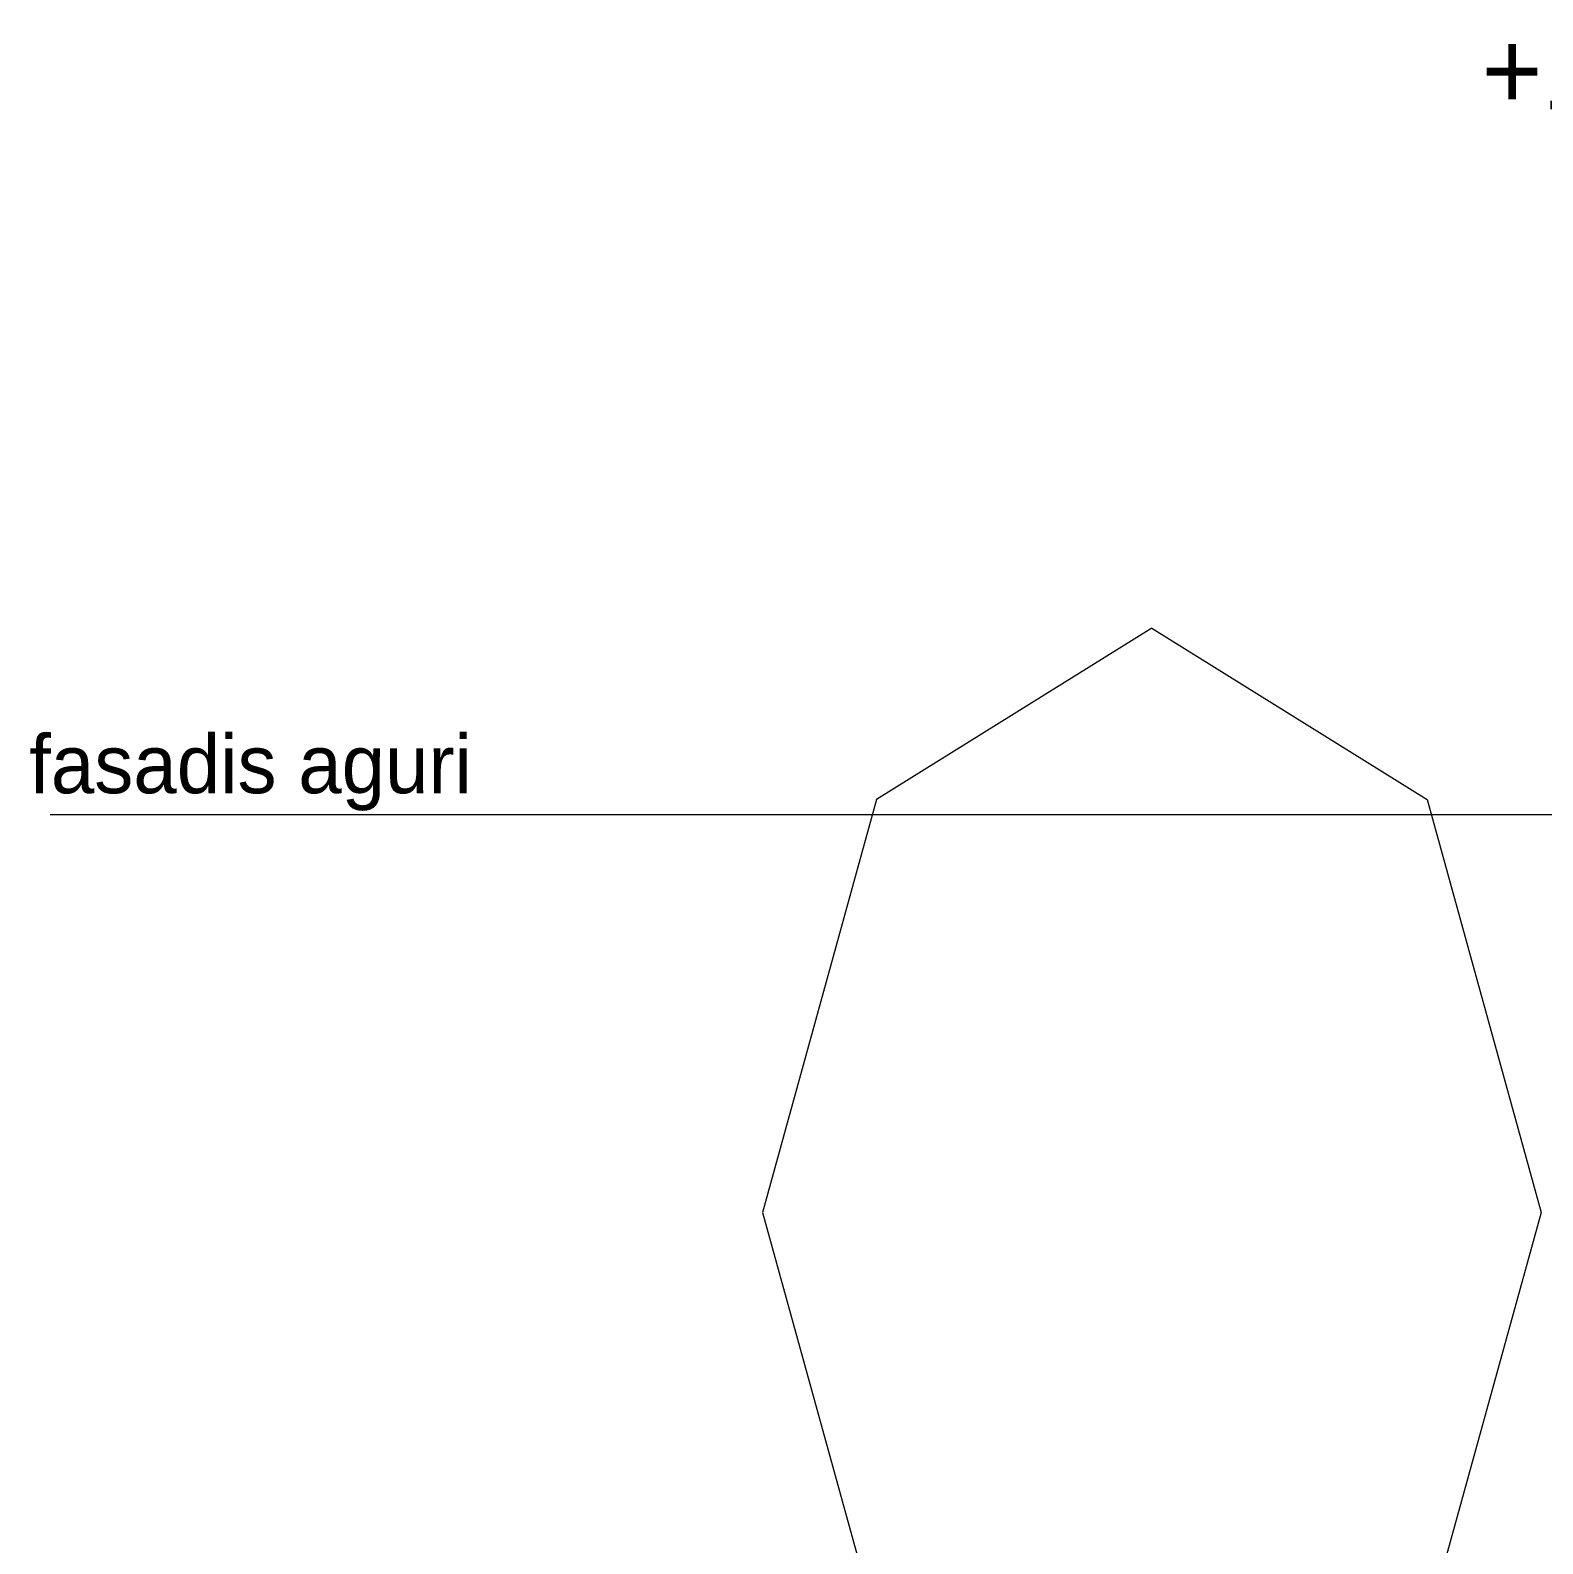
# Model space of a CAD drawing. Header units: millimetres. Extents: x 475206255 to 476720147, y 4620882299 to 4621447368.
# Drawn here: x 475412457 to 475420228, y 4621084806 to 4621092580 of the extents above; entities that cross this region are included whole.
import ezdxf

# ---------------------------------------------------------------- set-up
doc = ezdxf.new("R2010")
doc.units = ezdxf.units.MM
doc.header["$MEASUREMENT"] = 0
for name, color, linetype, lineweight in [('Annotation - Text_Pen_No__7_Pen_No__7_Pen_No__142', 142, 'Continuous', 0), ('New_Interior - Furniture _Pen_No__7', 7, 'Continuous', 0), ('zoma_Pen_No__1_Pen_No__142', 142, 'Continuous', 0), ('zoma_Pen_No__5_Pen_No__142', 142, 'Continuous', 0)]:
    doc.layers.add(name, color=color, linetype=linetype, lineweight=lineweight)
doc.layers.add('zoma_Pen_No__5', color=7, linetype='Continuous')
doc.styles.add('GENERATED_STYLE_4', font='ACADMTAV.TTF')

# ---------------------------------------------------------------- blocks, each defined once
blk = doc.blocks.new('Line_22', base_point=(475426129.4, 4621088549.8))
at = {"layer": 'zoma_Pen_No__5_Pen_No__142', "linetype": 'Continuous', "lineweight": 0}
blk.add_hatch(color=142, dxfattribs=at).paths.add_polyline_path([(475426029.4, 4621088549.8), (475426037, 4621088511.6), (475426058.7, 4621088479.1), (475426091.1, 4621088457.5), (475426129.4, 4621088449.8), (475426167.6, 4621088457.5), (475426200.1, 4621088479.1), (475426221.8, 4621088511.6), (475426229.4, 4621088549.8), (475426221.8, 4621088588.1), (475426200.1, 4621088620.6), (475426167.6, 4621088642.2), (475426129.4, 4621088649.8), (475426091.1, 4621088642.2), (475426058.7, 4621088620.6), (475426037, 4621088588.1)])
at = {"layer": 'zoma_Pen_No__5_Pen_No__142', "color": 142, "linetype": 'Continuous', "lineweight": 0}
blk.add_line((475426029.4, 4621088549.8), (475412559.2, 4621088549.8), dxfattribs=at)
blk.add_circle((475426129.4, 4621088549.8), 100, dxfattribs=at)

msp = doc.modelspace()

# ---------------------------------------------------------------- linework, layer by layer
at = {"layer": 'New_Interior - Furniture _Pen_No__7', "color": 7, "linetype": 'Continuous', "lineweight": 0}
for p, q in [((475418219.4, 4621089507.798), (475416805.187, 4621088629.118)), ((475418219.4, 4621089507.798), (475419633.614, 4621088629.118)), ((475416805.187, 4621088629.118), (475416219.4, 4621086507.798)), ((475419633.614, 4621088629.118), (475420219.4, 4621086507.798)), ((475416219.4, 4621086507.798), (475416805.187, 4621084386.478)), ((475420219.4, 4621086507.798), (475419633.614, 4621084386.478))]:
    msp.add_line(p, q, dxfattribs=at)

# ---------------------------------------------------------------- block references
at = {"layer": 'zoma_Pen_No__5', "color": 142, "linetype": 'Continuous', "lineweight": 0}
msp.add_blockref('Line_22', (475426129.378, 4621088549.845), dxfattribs=at)

# ---------------------------------------------------------------- texts
at = {"layer": 'Annotation - Text_Pen_No__7_Pen_No__7_Pen_No__142', "color": 142, "linetype": 'Continuous', "lineweight": 0, "insert": (475412451.328, 4621088960.625), "char_height": 300, "attachment_point": 1, "style": 'GENERATED_STYLE_4'}
msp.add_mtext('\\A1;{\\pql;\\fAcadMtavr|b0|i0|c0|p0;\\W1.000000;fasadis aguri}', dxfattribs=at)
at = {"layer": 'zoma_Pen_No__1_Pen_No__142', "color": 142, "linetype": 'Continuous', "lineweight": 0, "insert": (475421565.478, 4621092167.969), "char_height": 400, "attachment_point": 9, "rotation": 359.9860128, "style": 'GENERATED_STYLE_4'}
msp.add_mtext('\\A1;{\\pqr;\\fAcadMtavr|b0|i0|c0|p0;\\W1.000000;+\\fAcadMtavr|b0|i0|c0|p0;\\W1.000000;11\\fAcadMtavr|b0|i0|c0|p0;\\W1.000000;.60}', dxfattribs=at)

doc.saveas('drawing.dxf')
